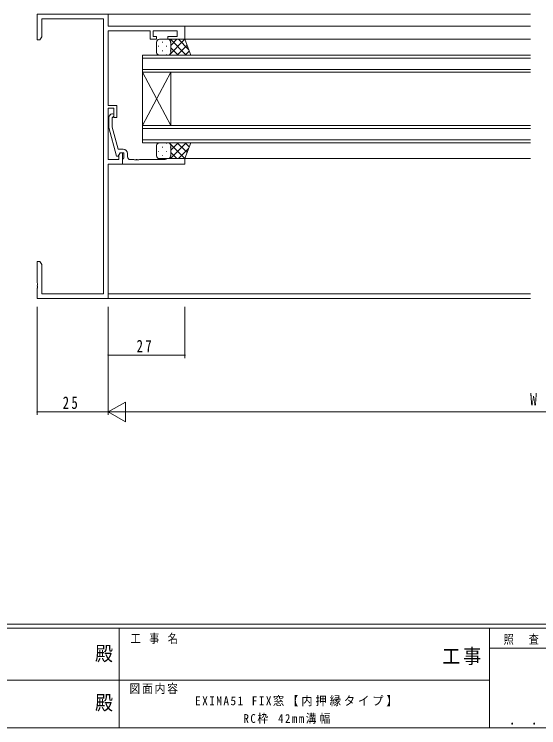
# Model space of a CAD drawing. Units: millimetres on the paper. Extents: x -397 to 397, y -282 to 282.
# Drawn here: x -45.8 to 138.6, y -282.1 to -31 of the extents above; entities that cross this region are included whole.
import ezdxf
from ezdxf.enums import TextEntityAlignment as Align

# ---------------------------------------------------------------- set-up
doc = ezdxf.new("R2010")
doc.units = ezdxf.units.MM
for name, color, linetype, lineweight in [('0-1_YKK_ZWAK', 7, 'Continuous', 18), ('0-3_YKK_11', 7, 'Continuous', 18), ('0-4_YKK_12', 2, 'Continuous', 18), ('0-6_YKK_13', 4, 'Continuous', 18), ('0-7_YKK_D', 6, 'Continuous', 18)]:
    doc.layers.add(name, color=color, linetype=linetype, lineweight=lineweight)
doc.layers.add('0-2_USER1', color=7, linetype='Continuous')
doc.styles.add('ＭＳ ゴシック', font='')
doc.styles.get('ＭＳ ゴシック').set_extended_font_data('MS Gothic')

msp = doc.modelspace()

# ---------------------------------------------------------------- linework, layer by layer
at = {"layer": '0-1_YKK_ZWAK'}
for p, q in [((376.092, -245.7), (-393.908, -245.7)), ((338.292, -247.1), (-393.908, -247.1)), ((-8.908, -247.1), (-8.908, -282.1)), ((121.292, -247.1), (121.292, -282.1)), ((189.476, -254.099), (121.292, -254.099)), ((-136.308, -265.299), (-7.508, -265.299)), ((-7.508, -265.299), (121.292, -265.299)), ((-393.908, -282.1), (338.292, -282.1))]:
    msp.add_line(p, q, dxfattribs=at)
at = {"layer": '0-3_YKK_11'}
for p, q in [((-37.771, -30.958), (-37.771, -39.958)), ((-12.771, -30.958), (-37.771, -30.958)), ((-36.141, -32.588), (-14.401, -32.588)), ((-36.141, -38.867), (-36.141, -32.588)), ((-14.401, -32.588), (-14.401, -129.328)), ((-12.771, -35.158), (-12.771, -30.958)), ((14.229, -35.158), (-12.771, -35.158)), ((14.229, -39.758), (14.229, -35.158)), ((-12.771, -36.788), (2.029, -36.788)), ((-12.771, -63.058), (-12.771, -36.788)), ((2.029, -36.788), (2.029, -39.758)), ((3.029, -36.788), (11.529, -36.788)), ((3.029, -38.758), (3.029, -36.788)), ((11.529, -36.788), (11.529, -38.758)), ((-37.771, -39.958), (-36.771, -39.958)), ((-36.771, -39.958), (-36.141, -38.867)), ((2.029, -39.758), (4.229, -39.758)), ((4.229, -38.758), (3.029, -38.758)), ((4.229, -39.758), (4.229, -38.758)), ((8.229, -38.758), (8.229, -39.758)), ((11.529, -38.758), (8.229, -38.758)), ((8.229, -39.758), (14.229, -39.758)), ((-9.771, -63.058), (-12.771, -63.058)), ((-12.771, -64.058), (-10.771, -64.058)), ((-12.771, -82.128), (-12.771, -64.058)), ((-10.771, -64.058), (-10.771, -67.258)), ((-9.771, -67.258), (-9.771, -63.058)), ((-12.571, -66.91), (-11.796, -66.134)), ((-12.571, -70.855), (-12.571, -66.91)), ((-10.947, -66.982), (-11.371, -67.407)), ((-11.371, -67.407), (-11.371, -70.697)), ((-10.771, -67.258), (-9.771, -67.258)), ((-9.864, -80.958), (-12.571, -70.855)), ((-11.371, -70.697), (-9.292, -78.458)), ((-9.292, -78.458), (-7.471, -78.458)), ((-8.571, -79.758), (-9.264, -80.958)), ((-8.571, -79.758), (-9.071, -80.624)), ((-7.771, -79.758), (-8.571, -79.758)), ((-7.271, -79.758), (-8.571, -79.758)), ((-7.771, -83.758), (-7.771, -79.758)), ((-7.271, -81.558), (-7.271, -79.758)), ((-5.971, -79.958), (-5.971, -81.128)), ((-9.071, -82.128), (-12.771, -82.128)), ((-9.264, -80.958), (-9.864, -80.958)), ((-9.071, -80.624), (-9.071, -82.128)), ((-7.771, -82.058), (-7.471, -81.758)), ((-7.771, -83.758), (-7.771, -82.058)), ((-7.471, -81.758), (-7.271, -81.558)), ((-4.971, -82.128), (-3.73, -82.128)), ((-3.73, -82.128), (-3.546, -82.248)), ((-3.546, -82.248), (-2.997, -82.248)), ((-2.997, -82.248), (-2.813, -82.128)), ((-2.813, -82.128), (-2.73, -82.128)), ((-2.73, -82.128), (-2.546, -82.248)), ((-2.546, -82.248), (-1.997, -82.248)), ((-1.997, -82.248), (-1.813, -82.128)), ((-1.813, -82.128), (7.212, -82.128)), ((7.212, -82.128), (8.229, -81.758)), ((8.229, -81.758), (14.229, -81.758)), ((14.229, -81.758), (14.229, -83.758)), ((-12.771, -83.758), (-7.771, -83.758)), ((-12.771, -130.958), (-12.771, -83.758)), ((14.229, -83.758), (-7.771, -83.758)), ((-37.771, -117.958), (-37.771, -125.5)), ((-36.771, -117.958), (-37.771, -117.958)), ((-36.141, -119.049), (-36.771, -117.958)), ((-36.141, -129.328), (-36.141, -119.049)), ((-37.771, -125.5), (-37.651, -125.683)), ((-37.651, -126.233), (-37.771, -126.416)), ((-37.771, -126.416), (-37.771, -126.5)), ((-37.771, -126.5), (-37.651, -126.683)), ((-37.651, -127.233), (-37.771, -127.416)), ((-37.771, -127.416), (-37.771, -130.958)), ((-37.651, -125.683), (-37.651, -126.233)), ((-37.651, -126.683), (-37.651, -127.233)), ((-14.401, -129.328), (-36.141, -129.328)), ((-37.771, -130.958), (-12.771, -130.958))]:
    msp.add_line(p, q, dxfattribs=at)
for centre, radius, start, end in [((-11.371, -66.558), 0.6, 314.99999, 135.00001), ((-7.471, -79.958), 1.5, 0.00001, 89.99999), ((-4.971, -81.128), 1, 180.00001, 269.99999)]:
    msp.add_arc(centre, radius, start, end, dxfattribs=at)
at = {"layer": '0-4_YKK_12'}
for p, q in [((135.729, -30.958), (-13.071, -30.958)), ((135.729, -35.158), (13.929, -35.158)), ((135.729, -39.758), (13.729, -39.758)), ((-0.771, -45.358), (-0.771, -51.358)), ((135.729, -45.358), (-0.771, -45.358)), ((-0.771, -46.358), (135.729, -46.358)), ((135.729, -50.358), (-0.771, -50.358)), ((-0.771, -51.358), (9.229, -70.158)), ((-0.771, -70.158), (9.229, -51.358)), ((-0.771, -70.158), (-0.771, -51.358)), ((-0.771, -51.358), (135.729, -51.358)), ((9.229, -70.158), (9.229, -51.358)), ((-0.771, -70.158), (-0.771, -76.158)), ((135.729, -70.158), (-0.771, -70.158)), ((-0.771, -71.158), (135.729, -71.158)), ((135.729, -75.158), (-0.771, -75.158)), ((-0.771, -76.158), (135.729, -76.158)), ((135.729, -81.758), (13.929, -81.758)), ((135.729, -129.328), (-12.771, -129.328)), ((135.729, -130.958), (-13.071, -130.958))]:
    msp.add_line(p, q, dxfattribs=at)
at = {"layer": '0-6_YKK_13'}
for p, q in [((5.229, -39.758), (8.229, -39.758)), ((14.229, -39.758), (8.229, -39.758)), ((8.542, -39.808), (8.592, -39.758)), ((8.649, -45.358), (14.234, -39.773)), ((9.097, -39.758), (14.697, -45.358)), ((9.229, -41.95), (11.42, -39.758)), ((11.925, -39.758), (15.508, -43.341)), ((16.229, -45.358), (14.229, -39.758)), ((4.229, -44.358), (4.229, -40.758)), ((4.894, -42.093), (4.894, -42.293)), ((6.309, -40.678), (6.309, -40.878)), ((7.724, -42.093), (7.724, -42.293)), ((9.139, -40.678), (9.139, -40.878)), ((9.229, -40.758), (9.229, -44.358)), ((9.229, -40.758), (9.229, -44.358)), ((11.477, -45.358), (14.978, -41.857)), ((4.894, -45.123), (4.894, -45.3)), ((6.309, -43.708), (6.309, -43.908)), ((7.724, -45.123), (7.724, -45.323)), ((8.835, -45.153), (9.04, -45.358)), ((9.139, -43.708), (9.139, -43.908)), ((9.229, -42.718), (11.868, -45.358)), ((14.306, -45.358), (15.722, -43.941)), ((8.229, -45.358), (5.229, -45.358)), ((8.229, -45.358), (16.229, -45.358)), ((4.229, -77.158), (4.229, -80.758)), ((4.894, -76.393), (4.894, -76.216)), ((8.229, -76.158), (5.229, -76.158)), ((6.309, -77.808), (6.309, -77.608)), ((7.724, -76.393), (7.724, -76.193)), ((8.229, -76.158), (16.229, -76.158)), ((8.649, -76.158), (14.234, -81.743)), ((8.835, -76.363), (9.04, -76.158)), ((9.097, -81.758), (14.697, -76.158)), ((9.139, -77.808), (9.139, -77.608)), ((9.229, -78.798), (11.868, -76.158)), ((9.229, -80.758), (9.229, -77.158)), ((9.229, -80.758), (9.229, -77.158)), ((11.477, -76.158), (14.978, -79.659)), ((16.229, -76.158), (14.229, -81.758)), ((14.306, -76.158), (15.722, -77.575)), ((4.894, -79.423), (4.894, -79.223)), ((7.724, -79.423), (7.724, -79.223)), ((9.229, -79.566), (11.42, -81.758)), ((11.925, -81.758), (15.508, -78.175)), ((5.229, -81.758), (8.229, -81.758)), ((6.309, -80.838), (6.309, -80.638)), ((14.229, -81.758), (8.229, -81.758)), ((8.542, -81.708), (8.592, -81.758)), ((9.139, -80.838), (9.139, -80.638))]:
    msp.add_line(p, q, dxfattribs=at)
for centre, start, end in [((5.229, -40.758), 89.9999, 179.9999), ((8.229, -40.758), 359.9999, 89.9999), ((8.229, -40.758), 359.9999, 89.9999), ((5.229, -44.358), 179.9999, 269.9999), ((8.229, -44.358), 269.9999, 359.9999), ((8.229, -44.358), 269.9999, 359.9999), ((5.229, -77.158), 90.0001, 180.0001), ((8.229, -77.158), 0.0001, 90.0001), ((8.229, -77.158), 0.0001, 90.0001), ((5.229, -80.758), 180.0001, 270.0001), ((8.229, -80.758), 270.0001, 0.0001), ((8.229, -80.758), 270.0001, 0.0001)]:
    msp.add_arc(centre, 1, start, end, dxfattribs=at)
at = {"layer": '0-7_YKK_D'}
for p, q in [((-37.771, -133.958), (-37.771, -171.958)), ((-12.771, -133.958), (-12.771, -151.958)), ((-12.771, -133.958), (-12.771, -171.958)), ((-12.771, -133.958), (-12.771, -171.958)), ((14.229, -133.958), (14.229, -151.958)), ((-12.771, -150.958), (14.229, -150.958)), ((-12.771, -170.958), (-6.709, -167.458)), ((-6.709, -174.458), (-6.709, -167.458)), ((-37.771, -170.958), (-12.771, -170.958)), ((-12.771, -170.958), (-0.647, -170.958)), ((-12.771, -170.958), (-6.709, -174.458)), ((280.229, -170.958), (-5.771, -170.958))]:
    msp.add_line(p, q, dxfattribs=at)
for centre, start, end in [((-12.771, -150.958), 0, 180), ((-12.771, -150.958), 180, 0), ((14.229, -150.958), 0, 180), ((14.229, -150.958), 180, 0), ((-37.771, -170.958), 0, 180), ((-37.771, -170.958), 180, 0)]:
    msp.add_arc(centre, 0.106, start, end, dxfattribs=at)

# ---------------------------------------------------------------- texts
at = {"layer": '0-1_YKK_ZWAK', "style": 'ＭＳ ゴシック', "width": 0.9}
for p in [(-17.39, -260.056), (-17.39, -277.378)]:
    msp.add_text('殿', height=5.132, dxfattribs=at).set_placement(p, align=Align.BOTTOM_LEFT)
at = {"layer": '0-1_YKK_ZWAK', "attachment_point": 7, "style": 'ＭＳ ゴシック'}
for s, insert, char_height in [('\\T1.22;\\W0.85;工\\~事\\~名', (-4.896, -252.633), 3.079), ('\\T1.24;\\W0.85;照\\~\\~査', (126.281, -252.88), 3.079), ('\\T1.17;\\W0.9;工事', (104.723, -260.056), 5.132), ('\\T1.17;\\W0.9;図面内容', (-5.291, -270.248), 3.079), ('\\T1.24;\\W0.85;\\~．\\~．', (125.747, -281.046), 3.592)]:
    msp.add_mtext(s, dxfattribs=dict(at, insert=insert, char_height=char_height))
at = {"layer": '0-2_USER1', "char_height": 3.079, "attachment_point": 7, "style": 'ＭＳ ゴシック'}
for s, insert in [('\\T1.25;\\W0.95;EXIMA51\\~FIX窓【内押縁タイプ】', (17.789, -274.549)), ('\\T1.29;\\W0.9;RC枠\\~42mm溝幅', (34.809, -280.725))]:
    msp.add_mtext(s, dxfattribs=dict(at, insert=insert))
at = {"layer": '0-7_YKK_D', "color": 7, "style": 'ＭＳ ゴシック', "width": 0.8}
msp.add_text('W', height=4.399, dxfattribs=at).set_placement((135.629, -169.958), align=Align.BOTTOM_LEFT)
at = {"layer": '0-7_YKK_D', "color": 7, "char_height": 4.399, "attachment_point": 7, "style": 'ＭＳ ゴシック'}
for s, insert in [('\\T1.37;\\W0.75;27', (-2.791, -149.958)), ('\\T1.37;\\W0.75;25', (-28.791, -169.958))]:
    msp.add_mtext(s, dxfattribs=dict(at, insert=insert))

doc.saveas('drawing.dxf')
